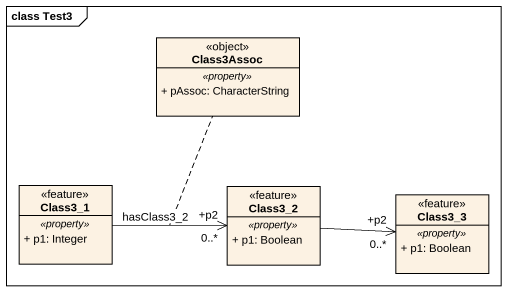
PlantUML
@startuml
mainframe class Test3
hide circle
hide empty members
skinparam classAttributeIconSize 0
class Class3Assoc <<object>> {
  .. <<property>> ..
  + pAssoc: CharacterString
}
class Class3_1 <<feature>> {
  .. <<property>> ..
  + p1: Integer
}
class Class3_2 <<feature>> {
  .. <<property>> ..
  + p1: Boolean
}
class Class3_3 <<feature>> {
  .. <<property>> ..
  + p1: Boolean
}
Class3_1 -right-> "+p2\n0..*" Class3_2 : hasClass3_2
(Class3_1, Class3_2) .. Class3Assoc
Class3_2 -right-> "+p2\n0..*" Class3_3
@enduml
